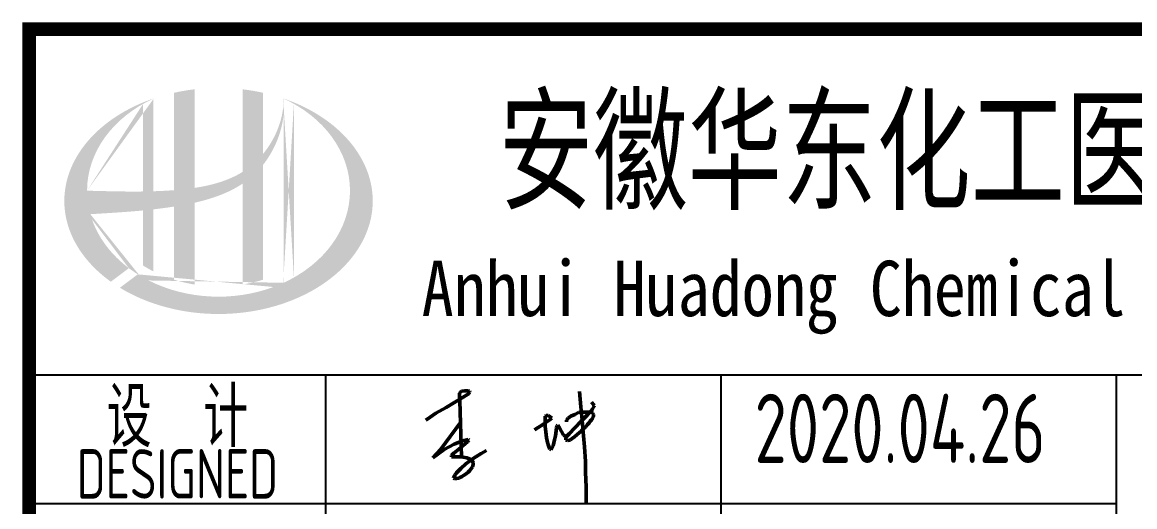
# Model space of a CAD drawing. Extents: x 4532298 to 10139194, y -639876 to -207028.
# Drawn here: x 4808939 to 4814566, y -345576 to -343124 of the extents above; entities that cross this region are included whole.
import ezdxf
from ezdxf.enums import TextEntityAlignment as Align

# ---------------------------------------------------------------- set-up
doc = ezdxf.new("R2010")
doc.units = 0
doc.header["$LTSCALE"] = 1000
doc.header["$MEASUREMENT"] = 0
doc.linetypes.add('2', pattern=[18.5, 12, -3, 0.5, -3])
doc.layers.get('0').update_dxf_attribs({"linetype": 'CONTINUOUS'})
doc.styles.add('AHD', font='sceie.shx', dxfattribs={"width": 0.7, "bigfont": 'sceic.shx'})
doc.styles.add('ECEC_TQ_S', font='')
doc.styles.add('sceie', font='sceie.shx', dxfattribs={"width": 0.7, "bigfont": 'sceic.shx'})
doc.styles.get('ECEC_TQ_S').set_extended_font_data('SimSun')

# ---------------------------------------------------------------- blocks, each defined once
blk = doc.blocks.new('qm')
at = {"lineweight": 50}
for p, q in [((-943370.6, -984436), (-943386.4, -984438.4)), ((-943358.3, -984436), (-943370.6, -984436)), ((-943347.6, -984439), (-943358.3, -984436)), ((-943465.8, -984521.4), (-943349.4, -984450.5)), ((-943396.1, -984445.4), (-943398.8, -984448.7)), ((-943398.8, -984448.7), (-943398.8, -984459)), ((-943398.8, -984459), (-943396.1, -984488.1)), ((-943386.4, -984438.4), (-943396.1, -984445.4)), ((-943396.1, -984488.1), (-943388.7, -984770.8)), ((-943349.4, -984450.5), (-943345.2, -984444.2)), ((-943345.2, -984444.2), (-943347.6, -984439)), ((-942790.9, -984440.7), (-942784.5, -984517.7)), ((-943547.1, -984570.6), (-943518.6, -984549.7)), ((-943518.6, -984549.7), (-943465.8, -984521.4)), ((-942815.2, -984555.8), (-942795.5, -984547)), ((-942795.5, -984547), (-942776.7, -984545.2)), ((-942784.5, -984517.7), (-942777.6, -984585.2)), ((-942776.7, -984545.2), (-942759.3, -984544.3)), ((-942759.3, -984544.3), (-942749.6, -984544.3)), ((-942752.8, -984559.9), (-942732.9, -984539.7)), ((-942749.6, -984544.3), (-942735.7, -984544.7)), ((-942735.7, -984544.7), (-942730, -984545.5)), ((-942732.9, -984539.7), (-942725.5, -984529.5)), ((-942718.3, -984507.7), (-942730.2, -984494.8)), ((-942730, -984545.5), (-942723.8, -984550.4)), ((-942725.5, -984529.5), (-942719.1, -984516.7)), ((-942723.8, -984550.4), (-942720.8, -984557)), ((-942719.1, -984516.7), (-942717.3, -984511)), ((-942717.3, -984511), (-942718.3, -984507.7)), ((-943568.4, -984584.4), (-943547.1, -984570.6)), ((-943393.3, -984596.7), (-943493.3, -984731.8)), ((-942978.2, -984608), (-942959.2, -984595.7)), ((-942960.5, -984562), (-942964.8, -984565.1)), ((-942964.8, -984565.1), (-942964.8, -984617.8)), ((-942950, -984562), (-942960.5, -984562)), ((-942959.2, -984595.7), (-942938.6, -984581.8)), ((-942941.4, -984566.4), (-942950, -984562)), ((-942930.9, -984574.6), (-942941.4, -984566.4)), ((-942938.6, -984581.8), (-942930.9, -984574.6)), ((-942857.2, -984594.1), (-942856.4, -984584.4)), ((-942856.4, -984584.4), (-942848.4, -984575.4)), ((-942848.4, -984575.4), (-942834.4, -984564.4)), ((-942834.4, -984564.4), (-942815.2, -984555.8)), ((-942814.3, -984623.8), (-942783, -984590.7)), ((-942783, -984590.7), (-942752.8, -984559.9)), ((-942777.6, -984585.2), (-942772.2, -984646.7)), ((-942742.2, -984598.4), (-942749.8, -984607.7)), ((-942736.3, -984591.1), (-942742.2, -984598.4)), ((-942730.4, -984584.2), (-942736.3, -984591.1)), ((-942725.6, -984577.1), (-942730.4, -984584.2)), ((-942722.2, -984570.7), (-942725.6, -984577.1)), ((-942719.7, -984563.8), (-942722.2, -984570.7)), ((-942720.8, -984557), (-942719.7, -984563.8)), ((-943018.8, -984634.4), (-942999.9, -984622.2)), ((-942999.9, -984622.2), (-942978.2, -984608)), ((-942964.8, -984617.8), (-942962.1, -984644.3)), ((-942962.1, -984644.3), (-942958.8, -984675)), ((-942912.2, -984664.1), (-942909.6, -984639.3)), ((-942909.6, -984639.3), (-942907.9, -984623.6)), ((-942907.9, -984623.6), (-942904.7, -984613.7)), ((-942904.7, -984613.7), (-942900.5, -984610.6)), ((-942900.5, -984610.6), (-942892.1, -984623.8)), ((-942892.1, -984623.8), (-942882.9, -984641.9)), ((-942882.9, -984641.9), (-942871.2, -984660.5)), ((-942871.2, -984660.5), (-942856.6, -984667.4)), ((-942855.7, -984666.2), (-942842.5, -984654.6)), ((-942842.5, -984654.6), (-942814.3, -984623.8)), ((-942802.7, -984658.6), (-942815.9, -984670.1)), ((-942792.4, -984649.6), (-942802.7, -984658.6)), ((-942781.5, -984639.7), (-942792.4, -984649.6)), ((-942772.3, -984630.7), (-942781.5, -984639.7)), ((-942761.4, -984620.1), (-942772.3, -984630.7)), ((-942772.2, -984646.7), (-942766.2, -984719.5)), ((-942749.8, -984607.7), (-942761.4, -984620.1)), ((-943476, -984734.3), (-943425.2, -984707.2)), ((-943425.2, -984707.2), (-943382.4, -984690.6)), ((-943357.6, -984694.6), (-943400.6, -984732)), ((-943382.4, -984690.6), (-943355, -984683.3)), ((-943350.7, -984686.1), (-943357.6, -984694.6)), ((-943355, -984683.3), (-943350.7, -984686.1)), ((-942958.8, -984675), (-942951.1, -984704.5)), ((-942951.1, -984704.5), (-942940.7, -984732.2)), ((-942935, -984735.3), (-942925, -984714.3)), ((-942925, -984714.3), (-942916.9, -984685.4)), ((-942916.9, -984685.4), (-942912.2, -984664.1)), ((-942860.9, -984673.9), (-942855.7, -984666.2)), ((-942860.9, -984684.9), (-942860.9, -984673.9)), ((-942850.6, -984688.5), (-942860.9, -984684.9)), ((-942840.3, -984686.5), (-942850.6, -984688.5)), ((-942827.9, -984678.2), (-942840.3, -984686.5)), ((-942815.9, -984670.1), (-942827.9, -984678.2)), ((-943493.3, -984731.8), (-943532.7, -984775.8)), ((-943532.7, -984775.8), (-943476, -984734.3)), ((-943426.7, -984752.5), (-943437.7, -984764.8)), ((-943437.7, -984764.8), (-943437.7, -984770)), ((-943437.7, -984770), (-943392.9, -984770)), ((-943400.6, -984732), (-943426.7, -984752.5)), ((-943392.9, -984770), (-943380.2, -984772.5)), ((-943380.2, -984772.5), (-943361.5, -984776)), ((-943328.1, -984779), (-943287.8, -984753.7)), ((-943287.8, -984753.7), (-943261.2, -984739.1)), ((-942940.7, -984732.2), (-942935, -984735.3)), ((-942766.2, -984719.5), (-942760.9, -984794)), ((-943413.6, -984852.5), (-943391, -984829.4)), ((-943391, -984829.4), (-943365.3, -984806.5)), ((-943365.3, -984806.5), (-943328.1, -984779)), ((-943361.5, -984776), (-943344.6, -984782.3)), ((-943344.6, -984782.3), (-943334.6, -984788.5)), ((-943333, -984820.9), (-943340.3, -984832.4)), ((-943334.6, -984788.5), (-943328.5, -984800.6)), ((-943328.5, -984809.7), (-943333, -984820.9)), ((-943328.5, -984800.6), (-943328.5, -984809.7)), ((-942760.9, -984794), (-942760.9, -984848.2)), ((-943427.9, -984878.6), (-943422.3, -984863.8)), ((-943424, -984881), (-943427.9, -984878.6)), ((-943412.8, -984881), (-943424, -984881)), ((-943422.3, -984863.8), (-943413.6, -984852.5)), ((-943401.6, -984879.3), (-943412.8, -984881)), ((-943397, -984875.8), (-943401.6, -984879.3)), ((-943387.2, -984871.2), (-943397, -984875.8)), ((-943377.6, -984865.5), (-943387.2, -984871.2)), ((-943364.9, -984856.8), (-943377.6, -984865.5)), ((-943354.6, -984848.2), (-943364.9, -984856.8)), ((-943347.5, -984841), (-943354.6, -984848.2)), ((-943340.3, -984832.4), (-943347.5, -984841)), ((-942760.9, -984848.2), (-942758, -984923.5)), ((-942758, -984923.5), (-942758, -985007.1))]:
    blk.add_line(p, q, dxfattribs=at)
at = {"style": 'sceie', "width": 0.8}
for p in [(-941169.6, -984626.3), (-941208.7, -985276.9), (-941182.6, -985940.5), (-941143.6, -986591.1), (-941130.5, -987189.7)]:
    blk.add_attdef('2020.04.26', text='', height=350, dxfattribs=at).set_placement(p, align=Align.MIDDLE)

msp = doc.modelspace()

# ---------------------------------------------------------------- hatches: boundary and pattern name
h = msp.add_hatch(color=256)
edge = h.paths.add_edge_path()
edge.add_spline(control_points=[(4809810.1, -344037.2), (4809816.2, -344035.8), (4809822.2, -344034.4), (4809871.4, -344022.5), (4809913.9, -344009.5), (4809988.9, -343978.4), (4810021.9, -343961.4), (4810052.7, -343940.8)], knot_values=[61.629012, 61.629012, 61.629012, 61.629012, 63.330431, 63.330431, 75.353634, 75.353634, 85.398649, 85.398649, 85.398649, 85.398649], degree=3, periodic=0)
edge.add_line((4810052.7, -343940.8), (4810052.7, -344451.1))
edge.add_spline(control_points=[(4810052.7, -344451.1), (4810069.9, -344448.3), (4810086.9, -344445), (4810121.6, -344436.9), (4810139.3, -344432.1), (4810156.7, -344426.6)], knot_values=[4.908456, 4.908456, 4.908456, 4.908456, 4.992821, 4.992821, 5.083034, 5.083034, 5.083034, 5.083034], degree=3, periodic=0)
edge.add_line((4810156.7, -344426.6), (4810156.7, -343845.2))
edge.add_spline(control_points=[(4810156.7, -343845.2), (4810165.4, -343834.3), (4810173.6, -343822.9), (4810199.7, -343783.3), (4810215.3, -343753.3), (4810244.6, -343680.5), (4810255.8, -343636.7), (4810260.5, -343591.4), (4810260.6, -343590.1), (4810260.7, -343588.9)], knot_values=[97.991744, 97.991744, 97.991744, 97.991744, 101.64219, 101.64219, 110.337975, 110.337975, 121.934322, 121.934322, 122.270691, 122.270691, 122.270691, 122.270691], degree=3, periodic=0)
edge.add_line((4810260.7, -343588.9), (4810260.7, -343518.4))
edge.add_spline(control_points=[(4810260.7, -343518.4), (4810260.6, -343526.1), (4810260.3, -343533.8), (4810259.7, -343541.5)], knot_values=[126.194075, 126.194075, 126.194075, 126.194075, 128.396762, 128.396762, 128.396762, 128.396762], degree=3, periodic=0)
edge.add_spline(control_points=[(4810259.7, -343541.5), (4810259.2, -343547.7), (4810258.6, -343553.9), (4810257.8, -343560.1)], knot_values=[124.417049, 124.417049, 124.417049, 124.417049, 126.194075, 126.194075, 126.194075, 126.194075], degree=3, periodic=0)
edge.add_spline(control_points=[(4810257.8, -343560.1), (4810256.7, -343569.2), (4810255.2, -343578.3), (4810253.4, -343587.4)], knot_values=[121.80529, 121.80529, 121.80529, 121.80529, 124.417049, 124.417049, 124.417049, 124.417049], degree=3, periodic=0)
edge.add_spline(control_points=[(4810253.4, -343587.4), (4810251.1, -343599.6), (4810248.1, -343611.7), (4810244.6, -343623.7)], knot_values=[118.31574, 118.31574, 118.31574, 118.31574, 121.80529, 121.80529, 121.80529, 121.80529], degree=3, periodic=0)
edge.add_spline(control_points=[(4810244.6, -343623.7), (4810241.1, -343635.8), (4810237.1, -343647.9), (4810232.5, -343659.7)], knot_values=[114.795988, 114.795988, 114.795988, 114.795988, 118.31574, 118.31574, 118.31574, 118.31574], degree=3, periodic=0)
edge.add_spline(control_points=[(4810232.5, -343659.7), (4810228.1, -343671.4), (4810223.1, -343682.9), (4810217.7, -343694.3)], knot_values=[111.329641, 111.329641, 111.329641, 111.329641, 114.795988, 114.795988, 114.795988, 114.795988], degree=3, periodic=0)
edge.add_spline(control_points=[(4810217.7, -343694.3), (4810212.1, -343705.8), (4810206.1, -343717.2), (4810199.6, -343728.3)], knot_values=[107.79529, 107.79529, 107.79529, 107.79529, 111.329641, 111.329641, 111.329641, 111.329641], degree=3, periodic=0)
edge.add_spline(control_points=[(4810199.6, -343728.3), (4810193.3, -343739.1), (4810186.6, -343749.6), (4810179.5, -343759.9)], knot_values=[104.343579, 104.343579, 104.343579, 104.343579, 107.79529, 107.79529, 107.79529, 107.79529], degree=3, periodic=0)
edge.add_spline(control_points=[(4810179.5, -343759.9), (4810172.3, -343770.3), (4810164.7, -343780.3), (4810156.7, -343790)], knot_values=[100.8507, 100.8507, 100.8507, 100.8507, 104.343579, 104.343579, 104.343579, 104.343579], degree=3, periodic=0)
edge.add_line((4810156.7, -343790), (4810156.7, -343480.8))
edge.add_spline(control_points=[(4810156.7, -343480.8), (4810122.7, -343473.2), (4810087.9, -343467.3), (4810052.7, -343463.2)], knot_values=[4.423999, 4.423999, 4.423999, 4.423999, 4.558741, 4.558741, 4.558741, 4.558741], degree=3, periodic=0)
edge.add_line((4810052.7, -343463.2), (4810052.7, -343881.4))
edge.add_spline(control_points=[(4810052.7, -343881.4), (4809980.8, -343925.9), (4809896.6, -343949.1), (4809810.1, -343962.2)], knot_values=[63.246215, 63.246215, 63.246215, 63.246215, 87.689124, 87.689124, 87.689124, 87.689124], degree=3, periodic=0)
edge.add_line((4809810.1, -343962.2), (4809810.1, -343463.2))
edge.add_spline(control_points=[(4809810.1, -343463.2), (4809774.9, -343467.3), (4809740.1, -343473.2), (4809706.1, -343480.8)], knot_values=[4.866038, 4.866038, 4.866038, 4.866038, 5.000777, 5.000777, 5.000777, 5.000777], degree=3, periodic=0)
edge.add_line((4809706.1, -343480.8), (4809706.1, -343973.6))
edge.add_spline(control_points=[(4809706.1, -343973.6), (4809704.4, -343973.7), (4809669.4, -343976.4), (4809634.8, -343978.1), (4809602.1, -343979.1)], knot_values=[43.657356, 43.657356, 43.657356, 43.657356, 44.134253, 53.497092, 53.497092, 53.497092, 53.497092], degree=3, periodic=0)
edge.add_line((4809602.1, -343979.1), (4809602.1, -343510))
edge.add_spline(control_points=[(4809602.1, -343510), (4809585, -343515.9), (4809568.3, -343522.2), (4809551.9, -343528.9)], knot_values=[5.14157, 5.14157, 5.14157, 5.14157, 5.212921, 5.212921, 5.212921, 5.212921], degree=3, periodic=0)
edge.add_spline(control_points=[(4809551.9, -343528.9), (4809544.9, -343531.7), (4809538.1, -343534.6), (4809505.9, -343548.8), (4809481.3, -343561.1), (4809457.9, -343574.3)], knot_values=[5.212921, 5.212921, 5.212921, 5.212921, 5.24296, 5.24296, 5.355623, 5.355623, 5.355623, 5.355623], degree=3, periodic=0)
edge.add_spline(control_points=[(4809457.9, -343574.3), (4809443, -343582.6), (4809428.5, -343591.4), (4809414.5, -343600.5)], knot_values=[5.355623, 5.355623, 5.355623, 5.355623, 5.426974, 5.426974, 5.426974, 5.426974], degree=3, periodic=0)
edge.add_spline(control_points=[(4809414.5, -343600.5), (4809407.1, -343605.3), (4809399.8, -343610.2), (4809386.3, -343619.7), (4809380.1, -343624.2), (4809374, -343628.8)], knot_values=[5.426974, 5.426974, 5.426974, 5.426974, 5.464765, 5.464765, 5.498325, 5.498325, 5.498325, 5.498325], degree=3, periodic=0)
edge.add_spline(control_points=[(4809374, -343628.8), (4809347.9, -343648.4), (4809323.8, -343669.3), (4809301.9, -343691.2)], knot_values=[5.498325, 5.498325, 5.498325, 5.498325, 5.641027, 5.641027, 5.641027, 5.641027], degree=3, periodic=0)
edge.add_spline(control_points=[(4809301.9, -343691.2), (4809295, -343698.2), (4809288.2, -343705.3), (4809267.7, -343727.9), (4809254.9, -343743.8), (4809243.1, -343760)], knot_values=[5.641027, 5.641027, 5.641027, 5.641027, 5.686569, 5.686569, 5.783729, 5.783729, 5.783729, 5.783729], degree=3, periodic=0)
edge.add_spline(control_points=[(4809243.1, -343760), (4809228, -343780.7), (4809214.6, -343802.1), (4809201.5, -343827.1), (4809199.9, -343830.3), (4809198.3, -343833.4)], knot_values=[5.783729, 5.783729, 5.783729, 5.783729, 5.908374, 5.908374, 5.92643, 5.92643, 5.92643, 5.92643], degree=3, periodic=0)
edge.add_spline(control_points=[(4809198.3, -343833.4), (4809185.9, -343858.6), (4809175.8, -343884.2), (4809168.3, -343910.2)], knot_values=[5.92643, 5.92643, 5.92643, 5.92643, 6.069132, 6.069132, 6.069132, 6.069132], degree=3, periodic=0)
edge.add_spline(control_points=[(4809168.3, -343910.2), (4809165.1, -343921.3), (4809162.3, -343932.4), (4809157, -343958.6), (4809154.7, -343973.6), (4809153.3, -343988.7)], knot_values=[6.069132, 6.069132, 6.069132, 6.069132, 6.130179, 6.130179, 6.211834, 6.211834, 6.211834, 6.211834], degree=3, periodic=0)
edge.add_spline(control_points=[(4809153.3, -343988.7), (4809152, -344001.8), (4809151.4, -344015), (4809151.4, -344028.2)], knot_values=[6.211834, 6.211834, 6.211834, 6.211834, 6.283185, 6.283185, 6.283185, 6.283185], degree=3, periodic=0)
edge.add_spline(control_points=[(4809151.4, -344028.2), (4809151.4, -344037.6), (4809151.7, -344046.9), (4809152.3, -344056.2)], knot_values=[6.283185, 6.283185, 6.283185, 6.283185, 6.333655, 6.333655, 6.333655, 6.333655], degree=3, periodic=0)
edge.add_spline(control_points=[(4809152.3, -344056.2), (4809153.6, -344074.9), (4809156.1, -344093.5), (4809159.9, -344112)], knot_values=[6.333655, 6.333655, 6.333655, 6.333655, 6.434594, 6.434594, 6.434594, 6.434594], degree=3, periodic=0)
edge.add_spline(control_points=[(4809159.9, -344112), (4809160.1, -344113.2), (4809160.4, -344114.4), (4809164.3, -344132.9), (4809169.1, -344150.1), (4809174.9, -344167.1)], knot_values=[6.434594, 6.434594, 6.434594, 6.434594, 6.441278, 6.441278, 6.535532, 6.535532, 6.535532, 6.535532], degree=3, periodic=0)
edge.add_spline(control_points=[(4809174.9, -344167.1), (4809181.2, -344185.4), (4809188.7, -344203.4), (4809197.4, -344221.2)], knot_values=[6.535532, 6.535532, 6.535532, 6.535532, 6.636471, 6.636471, 6.636471, 6.636471], degree=3, periodic=0)
edge.add_spline(control_points=[(4809197.4, -344221.2), (4809199.6, -344225.7), (4809201.9, -344230.1), (4809211.3, -344247.8), (4809219, -344260.8), (4809227.3, -344273.6)], knot_values=[6.636471, 6.636471, 6.636471, 6.636471, 6.661894, 6.661894, 6.73741, 6.73741, 6.73741, 6.73741], degree=3, periodic=0)
edge.add_spline(control_points=[(4809227.3, -344273.6), (4809238.5, -344290.8), (4809250.9, -344307.6), (4809264.4, -344324)], knot_values=[6.73741, 6.73741, 6.73741, 6.73741, 6.838349, 6.838349, 6.838349, 6.838349], degree=3, periodic=0)
edge.add_spline(control_points=[(4809264.4, -344324), (4809270.3, -344331.1), (4809276.5, -344338.2), (4809291, -344354.2), (4809299.5, -344363), (4809308.4, -344371.6)], knot_values=[6.838349, 6.838349, 6.838349, 6.838349, 6.88251, 6.88251, 6.939288, 6.939288, 6.939288, 6.939288], degree=3, periodic=0)
edge.add_spline(control_points=[(4809308.4, -344371.6), (4809324.2, -344387), (4809341.1, -344401.8), (4809359, -344416)], knot_values=[6.939288, 6.939288, 6.939288, 6.939288, 7.040227, 7.040227, 7.040227, 7.040227], degree=3, periodic=0)
edge.add_spline(control_points=[(4809359, -344416), (4809367.9, -344423.1), (4809377.1, -344430.1), (4809386.5, -344436.9)], knot_values=[7.040227, 7.040227, 7.040227, 7.040227, 7.090696, 7.090696, 7.090696, 7.090696], degree=3, periodic=0)
edge.add_line((4809386.5, -344436.9), (4809477.7, -344368.5))
edge.add_ellipse((4809931.4, -343976.2), major_axis=(665, 0), ratio=0.806676, start_angle=192.819, end_angle=226.9853, ccw=False)
edge.add_spline(control_points=[(4809282.9, -344095.3), (4809307, -344093.8), (4809331, -344092.3), (4809419.7, -344086.8), (4809484.6, -344082.5), (4809550.1, -344076.2)], knot_values=[11.398263, 11.398263, 11.398263, 11.398263, 18.40729, 18.40729, 37.18094, 37.18094, 37.18094, 37.18094], degree=3, periodic=0)
edge.add_line((4809550.1, -344076.2), (4809550.1, -344355.2))
edge.add_spline(control_points=[(4809550.1, -344355.2), (4809553.6, -344357.5), (4809557.2, -344359.7), (4809574.2, -344369.9), (4809587.9, -344377.4), (4809602.1, -344384.6)], knot_values=[4.049945, 4.049945, 4.049945, 4.049945, 4.072021, 4.072021, 4.153257, 4.153257, 4.153257, 4.153257], degree=3, periodic=0)
edge.add_line((4809602.1, -344384.6), (4809602.1, -344070.7))
edge.add_spline(control_points=[(4809602.1, -344070.7), (4809634.2, -344067), (4809666.6, -344062.8), (4809701.5, -344057.4), (4809703.8, -344057.1), (4809706.1, -344056.7)], knot_values=[42.135009, 42.135009, 42.135009, 42.135009, 51.307228, 51.307228, 51.948574, 51.948574, 51.948574, 51.948574], degree=3, periodic=0)
edge.add_line((4809706.1, -344056.7), (4809706.1, -344426.7))
edge.add_spline(control_points=[(4809706.1, -344426.7), (4809739.7, -344437.2), (4809774.5, -344445.4), (4809810.1, -344451.1)], knot_values=[4.34174, 4.34174, 4.34174, 4.34174, 4.516316, 4.516316, 4.516316, 4.516316], degree=3, periodic=0)
edge.add_line((4809810.1, -344451.1), (4809810.1, -344037.2))
edge = h.paths.add_edge_path(flags=16)
edge.add_ellipse((4809931.4, -343976.2), major_axis=(665, 0), ratio=0.806676, start_angle=124.9875, end_angle=179.999, ccw=False)
edge.add_line((4809550.1, -343536.7), (4809550.1, -343980.3))
edge.add_spline(control_points=[(4809550.1, -343980.3), (4809454.7, -343981.6), (4809360.7, -343978.6), (4809266.3, -343976.2)], knot_values=[11.27373, 11.27373, 11.27373, 11.27373, 38.687513, 38.687513, 38.687513, 38.687513], degree=3, periodic=0)
edge = h.paths.add_edge_path()
edge.add_spline(control_points=[(4809432.5, -344467.4), (4809463.6, -344486.4), (4809496.7, -344503.6), (4809581.4, -344540.9), (4809634.6, -344558.7), (4809745.4, -344585.3), (4809802.8, -344594), (4809919, -344601.8), (4809977.7, -344600.8), (4810093.2, -344589.4), (4810150.1, -344578.8), (4810259.1, -344548.8), (4810311.2, -344529.2), (4810408.2, -344482.4), (4810452.9, -344455), (4810532.9, -344394.1), (4810568.1, -344360.5), (4810627.4, -344289), (4810651.5, -344251.1), (4810687.9, -344173), (4810700.2, -344132.8), (4810712.7, -344051.6), (4810713, -344010.6), (4810701.6, -343929.1), (4810689.7, -343888.6), (4810654.1, -343809.9), (4810630.3, -343771.7), (4810571.5, -343699.5), (4810536.5, -343665.6), (4810456.7, -343603.9), (4810411.9, -343576.2), (4810330.7, -343536.5), (4810296.4, -343522.2), (4810260.7, -343510)], knot_values=[0.886421, 0.886421, 0.886421, 0.886421, 1.040557, 1.040557, 1.261172, 1.261172, 1.481788, 1.481788, 1.702404, 1.702404, 1.92302, 1.92302, 2.143636, 2.143636, 2.364252, 2.364252, 2.584868, 2.584868, 2.805484, 2.805484, 3.026099, 3.026099, 3.246715, 3.246715, 3.46852, 3.46852, 3.690325, 3.690325, 3.91213, 3.91213, 4.133935, 4.133935, 4.283209, 4.283209, 4.283209, 4.283209], degree=3, periodic=0)
edge.add_line((4810260.7, -343510), (4810260.7, -343510.1))
edge.add_spline(control_points=[(4810260.7, -343510.2), (4810260.8, -343512.9), (4810260.8, -343515.7), (4810260.7, -343518.4)], knot_values=[128.396762, 128.396762, 128.396762, 128.396762, 129.192193, 129.192193, 129.192193, 129.192193], degree=3, periodic=0)
edge.add_line((4810260.7, -343518.4), (4810260.7, -344442.3))
edge.add_ellipse((4809931.4, -343976.2), major_axis=(665, 0), ratio=0.806676, start_angle=232.1054, end_angle=299.6833, ccw=False)
edge.add_line((4809522.9, -344399.6), (4809432.5, -344467.4))
edge = h.paths.add_edge_path(flags=16)
edge.add_ellipse((4809931.4, -343976.2), major_axis=(665, 0), ratio=0.806676, start_angle=304.9875, end_angle=415.0121, ccw=False)
edge.add_line((4810312.7, -344415.7), (4810312.7, -343536.7))
h = msp.add_hatch(color=256)
edge = h.paths.add_edge_path()
edge.add_spline(control_points=[(4809810.1, -344037.2), (4809816.2, -344035.8), (4809822.2, -344034.4), (4809871.4, -344022.5), (4809913.9, -344009.5), (4809988.9, -343978.4), (4810021.9, -343961.4), (4810052.7, -343940.8)], knot_values=[61.629012, 61.629012, 61.629012, 61.629012, 63.330431, 63.330431, 75.353634, 75.353634, 85.398649, 85.398649, 85.398649, 85.398649], degree=3, periodic=0)
edge.add_line((4810052.7, -343940.8), (4810052.7, -344451.1))
edge.add_spline(control_points=[(4810052.7, -344451.1), (4810069.9, -344448.3), (4810086.9, -344445), (4810121.6, -344436.9), (4810139.3, -344432.1), (4810156.7, -344426.6)], knot_values=[4.908456, 4.908456, 4.908456, 4.908456, 4.992821, 4.992821, 5.083034, 5.083034, 5.083034, 5.083034], degree=3, periodic=0)
edge.add_line((4810156.7, -344426.6), (4810156.7, -343845.2))
edge.add_spline(control_points=[(4810156.7, -343845.2), (4810165.4, -343834.3), (4810173.6, -343822.9), (4810199.7, -343783.3), (4810215.3, -343753.3), (4810244.6, -343680.5), (4810255.8, -343636.7), (4810260.5, -343591.4), (4810260.6, -343590.1), (4810260.7, -343588.9)], knot_values=[97.991744, 97.991744, 97.991744, 97.991744, 101.64219, 101.64219, 110.337975, 110.337975, 121.934322, 121.934322, 122.270691, 122.270691, 122.270691, 122.270691], degree=3, periodic=0)
edge.add_line((4810260.7, -343588.9), (4810260.7, -343518.4))
edge.add_spline(control_points=[(4810260.7, -343518.4), (4810260.6, -343526.1), (4810260.3, -343533.8), (4810259.7, -343541.5)], knot_values=[126.194075, 126.194075, 126.194075, 126.194075, 128.396762, 128.396762, 128.396762, 128.396762], degree=3, periodic=0)
edge.add_spline(control_points=[(4810259.7, -343541.5), (4810259.2, -343547.7), (4810258.6, -343553.9), (4810257.8, -343560.1)], knot_values=[124.417049, 124.417049, 124.417049, 124.417049, 126.194075, 126.194075, 126.194075, 126.194075], degree=3, periodic=0)
edge.add_spline(control_points=[(4810257.8, -343560.1), (4810256.7, -343569.2), (4810255.2, -343578.3), (4810253.4, -343587.4)], knot_values=[121.80529, 121.80529, 121.80529, 121.80529, 124.417049, 124.417049, 124.417049, 124.417049], degree=3, periodic=0)
edge.add_spline(control_points=[(4810253.4, -343587.4), (4810251.1, -343599.6), (4810248.1, -343611.7), (4810244.6, -343623.7)], knot_values=[118.31574, 118.31574, 118.31574, 118.31574, 121.80529, 121.80529, 121.80529, 121.80529], degree=3, periodic=0)
edge.add_spline(control_points=[(4810244.6, -343623.7), (4810241.1, -343635.8), (4810237.1, -343647.9), (4810232.5, -343659.7)], knot_values=[114.795988, 114.795988, 114.795988, 114.795988, 118.31574, 118.31574, 118.31574, 118.31574], degree=3, periodic=0)
edge.add_spline(control_points=[(4810232.5, -343659.7), (4810228.1, -343671.4), (4810223.1, -343682.9), (4810217.7, -343694.3)], knot_values=[111.329641, 111.329641, 111.329641, 111.329641, 114.795988, 114.795988, 114.795988, 114.795988], degree=3, periodic=0)
edge.add_spline(control_points=[(4810217.7, -343694.3), (4810212.1, -343705.8), (4810206.1, -343717.2), (4810199.6, -343728.3)], knot_values=[107.79529, 107.79529, 107.79529, 107.79529, 111.329641, 111.329641, 111.329641, 111.329641], degree=3, periodic=0)
edge.add_spline(control_points=[(4810199.6, -343728.3), (4810193.3, -343739.1), (4810186.6, -343749.6), (4810179.5, -343759.9)], knot_values=[104.343579, 104.343579, 104.343579, 104.343579, 107.79529, 107.79529, 107.79529, 107.79529], degree=3, periodic=0)
edge.add_spline(control_points=[(4810179.5, -343759.9), (4810172.3, -343770.3), (4810164.7, -343780.3), (4810156.7, -343790)], knot_values=[100.8507, 100.8507, 100.8507, 100.8507, 104.343579, 104.343579, 104.343579, 104.343579], degree=3, periodic=0)
edge.add_line((4810156.7, -343790), (4810156.7, -343480.8))
edge.add_spline(control_points=[(4810156.7, -343480.8), (4810122.7, -343473.2), (4810087.9, -343467.3), (4810052.7, -343463.2)], knot_values=[4.423999, 4.423999, 4.423999, 4.423999, 4.558741, 4.558741, 4.558741, 4.558741], degree=3, periodic=0)
edge.add_line((4810052.7, -343463.2), (4810052.7, -343881.4))
edge.add_spline(control_points=[(4810052.7, -343881.4), (4809980.8, -343925.9), (4809896.6, -343949.1), (4809810.1, -343962.2)], knot_values=[63.246215, 63.246215, 63.246215, 63.246215, 87.689124, 87.689124, 87.689124, 87.689124], degree=3, periodic=0)
edge.add_line((4809810.1, -343962.2), (4809810.1, -343463.2))
edge.add_spline(control_points=[(4809810.1, -343463.2), (4809774.9, -343467.3), (4809740.1, -343473.2), (4809706.1, -343480.8)], knot_values=[4.866038, 4.866038, 4.866038, 4.866038, 5.000777, 5.000777, 5.000777, 5.000777], degree=3, periodic=0)
edge.add_line((4809706.1, -343480.8), (4809706.1, -343973.6))
edge.add_spline(control_points=[(4809706.1, -343973.6), (4809704.4, -343973.7), (4809669.4, -343976.4), (4809634.8, -343978.1), (4809602.1, -343979.1)], knot_values=[43.657356, 43.657356, 43.657356, 43.657356, 44.134253, 53.497092, 53.497092, 53.497092, 53.497092], degree=3, periodic=0)
edge.add_line((4809602.1, -343979.1), (4809602.1, -343510))
edge.add_spline(control_points=[(4809602.1, -343510), (4809585, -343515.9), (4809568.3, -343522.2), (4809551.9, -343528.9)], knot_values=[5.14157, 5.14157, 5.14157, 5.14157, 5.212921, 5.212921, 5.212921, 5.212921], degree=3, periodic=0)
edge.add_spline(control_points=[(4809551.9, -343528.9), (4809544.9, -343531.7), (4809538.1, -343534.6), (4809505.9, -343548.8), (4809481.3, -343561.1), (4809457.9, -343574.3)], knot_values=[5.212921, 5.212921, 5.212921, 5.212921, 5.24296, 5.24296, 5.355623, 5.355623, 5.355623, 5.355623], degree=3, periodic=0)
edge.add_spline(control_points=[(4809457.9, -343574.3), (4809443, -343582.6), (4809428.5, -343591.4), (4809414.5, -343600.5)], knot_values=[5.355623, 5.355623, 5.355623, 5.355623, 5.426974, 5.426974, 5.426974, 5.426974], degree=3, periodic=0)
edge.add_spline(control_points=[(4809414.5, -343600.5), (4809407.1, -343605.3), (4809399.8, -343610.2), (4809386.3, -343619.7), (4809380.1, -343624.2), (4809374, -343628.8)], knot_values=[5.426974, 5.426974, 5.426974, 5.426974, 5.464765, 5.464765, 5.498325, 5.498325, 5.498325, 5.498325], degree=3, periodic=0)
edge.add_spline(control_points=[(4809374, -343628.8), (4809347.9, -343648.4), (4809323.8, -343669.3), (4809301.9, -343691.2)], knot_values=[5.498325, 5.498325, 5.498325, 5.498325, 5.641027, 5.641027, 5.641027, 5.641027], degree=3, periodic=0)
edge.add_spline(control_points=[(4809301.9, -343691.2), (4809295, -343698.2), (4809288.2, -343705.3), (4809267.7, -343727.9), (4809254.9, -343743.8), (4809243.1, -343760)], knot_values=[5.641027, 5.641027, 5.641027, 5.641027, 5.686569, 5.686569, 5.783729, 5.783729, 5.783729, 5.783729], degree=3, periodic=0)
edge.add_spline(control_points=[(4809243.1, -343760), (4809228, -343780.7), (4809214.6, -343802.1), (4809201.5, -343827.1), (4809199.9, -343830.3), (4809198.3, -343833.4)], knot_values=[5.783729, 5.783729, 5.783729, 5.783729, 5.908374, 5.908374, 5.92643, 5.92643, 5.92643, 5.92643], degree=3, periodic=0)
edge.add_spline(control_points=[(4809198.3, -343833.4), (4809185.9, -343858.6), (4809175.8, -343884.2), (4809168.3, -343910.2)], knot_values=[5.92643, 5.92643, 5.92643, 5.92643, 6.069132, 6.069132, 6.069132, 6.069132], degree=3, periodic=0)
edge.add_spline(control_points=[(4809168.3, -343910.2), (4809165.1, -343921.3), (4809162.3, -343932.4), (4809157, -343958.6), (4809154.7, -343973.6), (4809153.3, -343988.7)], knot_values=[6.069132, 6.069132, 6.069132, 6.069132, 6.130179, 6.130179, 6.211834, 6.211834, 6.211834, 6.211834], degree=3, periodic=0)
edge.add_spline(control_points=[(4809153.3, -343988.7), (4809152, -344001.8), (4809151.4, -344015), (4809151.4, -344028.2)], knot_values=[6.211834, 6.211834, 6.211834, 6.211834, 6.283185, 6.283185, 6.283185, 6.283185], degree=3, periodic=0)
edge.add_spline(control_points=[(4809151.4, -344028.2), (4809151.4, -344037.6), (4809151.7, -344046.9), (4809152.3, -344056.2)], knot_values=[6.283185, 6.283185, 6.283185, 6.283185, 6.333655, 6.333655, 6.333655, 6.333655], degree=3, periodic=0)
edge.add_spline(control_points=[(4809152.3, -344056.2), (4809153.6, -344074.9), (4809156.1, -344093.5), (4809159.9, -344112)], knot_values=[6.333655, 6.333655, 6.333655, 6.333655, 6.434594, 6.434594, 6.434594, 6.434594], degree=3, periodic=0)
edge.add_spline(control_points=[(4809159.9, -344112), (4809160.1, -344113.2), (4809160.4, -344114.4), (4809164.3, -344132.9), (4809169.1, -344150.1), (4809174.9, -344167.1)], knot_values=[6.434594, 6.434594, 6.434594, 6.434594, 6.441278, 6.441278, 6.535532, 6.535532, 6.535532, 6.535532], degree=3, periodic=0)
edge.add_spline(control_points=[(4809174.9, -344167.1), (4809181.2, -344185.4), (4809188.7, -344203.4), (4809197.4, -344221.2)], knot_values=[6.535532, 6.535532, 6.535532, 6.535532, 6.636471, 6.636471, 6.636471, 6.636471], degree=3, periodic=0)
edge.add_spline(control_points=[(4809197.4, -344221.2), (4809199.6, -344225.7), (4809201.9, -344230.1), (4809211.3, -344247.8), (4809219, -344260.8), (4809227.3, -344273.6)], knot_values=[6.636471, 6.636471, 6.636471, 6.636471, 6.661894, 6.661894, 6.73741, 6.73741, 6.73741, 6.73741], degree=3, periodic=0)
edge.add_spline(control_points=[(4809227.3, -344273.6), (4809238.5, -344290.8), (4809250.9, -344307.6), (4809264.4, -344324)], knot_values=[6.73741, 6.73741, 6.73741, 6.73741, 6.838349, 6.838349, 6.838349, 6.838349], degree=3, periodic=0)
edge.add_spline(control_points=[(4809264.4, -344324), (4809270.3, -344331.1), (4809276.5, -344338.2), (4809291, -344354.2), (4809299.5, -344363), (4809308.4, -344371.6)], knot_values=[6.838349, 6.838349, 6.838349, 6.838349, 6.88251, 6.88251, 6.939288, 6.939288, 6.939288, 6.939288], degree=3, periodic=0)
edge.add_spline(control_points=[(4809308.4, -344371.6), (4809324.2, -344387), (4809341.1, -344401.8), (4809359, -344416)], knot_values=[6.939288, 6.939288, 6.939288, 6.939288, 7.040227, 7.040227, 7.040227, 7.040227], degree=3, periodic=0)
edge.add_spline(control_points=[(4809359, -344416), (4809367.9, -344423.1), (4809377.1, -344430.1), (4809386.5, -344436.9)], knot_values=[7.040227, 7.040227, 7.040227, 7.040227, 7.090696, 7.090696, 7.090696, 7.090696], degree=3, periodic=0)
edge.add_line((4809386.5, -344436.9), (4809477.7, -344368.5))
edge.add_ellipse((4809931.4, -343976.2), major_axis=(665, 0), ratio=0.806676, start_angle=192.819, end_angle=226.9853, ccw=False)
edge.add_spline(control_points=[(4809282.9, -344095.3), (4809307, -344093.8), (4809331, -344092.3), (4809419.7, -344086.8), (4809484.6, -344082.5), (4809550.1, -344076.2)], knot_values=[11.398263, 11.398263, 11.398263, 11.398263, 18.40729, 18.40729, 37.18094, 37.18094, 37.18094, 37.18094], degree=3, periodic=0)
edge.add_line((4809550.1, -344076.2), (4809550.1, -344355.2))
edge.add_spline(control_points=[(4809550.1, -344355.2), (4809553.6, -344357.5), (4809557.2, -344359.7), (4809574.2, -344369.9), (4809587.9, -344377.4), (4809602.1, -344384.6)], knot_values=[4.049945, 4.049945, 4.049945, 4.049945, 4.072021, 4.072021, 4.153257, 4.153257, 4.153257, 4.153257], degree=3, periodic=0)
edge.add_line((4809602.1, -344384.6), (4809602.1, -344070.7))
edge.add_spline(control_points=[(4809602.1, -344070.7), (4809634.2, -344067), (4809666.6, -344062.8), (4809701.5, -344057.4), (4809703.8, -344057.1), (4809706.1, -344056.7)], knot_values=[42.135009, 42.135009, 42.135009, 42.135009, 51.307228, 51.307228, 51.948574, 51.948574, 51.948574, 51.948574], degree=3, periodic=0)
edge.add_line((4809706.1, -344056.7), (4809706.1, -344426.7))
edge.add_spline(control_points=[(4809706.1, -344426.7), (4809739.7, -344437.2), (4809774.5, -344445.4), (4809810.1, -344451.1)], knot_values=[4.34174, 4.34174, 4.34174, 4.34174, 4.516316, 4.516316, 4.516316, 4.516316], degree=3, periodic=0)
edge.add_line((4809810.1, -344451.1), (4809810.1, -344037.2))
edge = h.paths.add_edge_path(flags=16)
edge.add_ellipse((4809931.4, -343976.2), major_axis=(665, 0), ratio=0.806676, start_angle=124.9875, end_angle=179.999, ccw=False)
edge.add_line((4809550.1, -343536.7), (4809550.1, -343980.3))
edge.add_spline(control_points=[(4809550.1, -343980.3), (4809454.7, -343981.6), (4809360.7, -343978.6), (4809266.3, -343976.2)], knot_values=[11.27373, 11.27373, 11.27373, 11.27373, 38.687513, 38.687513, 38.687513, 38.687513], degree=3, periodic=0)
edge = h.paths.add_edge_path()
edge.add_spline(control_points=[(4809432.5, -344467.4), (4809463.6, -344486.4), (4809496.7, -344503.6), (4809581.4, -344540.9), (4809634.6, -344558.7), (4809745.4, -344585.3), (4809802.8, -344594), (4809919, -344601.8), (4809977.7, -344600.8), (4810093.2, -344589.4), (4810150.1, -344578.8), (4810259.1, -344548.8), (4810311.2, -344529.2), (4810408.2, -344482.4), (4810452.9, -344455), (4810532.9, -344394.1), (4810568.1, -344360.5), (4810627.4, -344289), (4810651.5, -344251.1), (4810687.9, -344173), (4810700.2, -344132.8), (4810712.7, -344051.6), (4810713, -344010.6), (4810701.6, -343929.1), (4810689.7, -343888.6), (4810654.1, -343809.9), (4810630.3, -343771.7), (4810571.5, -343699.5), (4810536.5, -343665.6), (4810456.7, -343603.9), (4810411.9, -343576.2), (4810330.7, -343536.5), (4810296.4, -343522.2), (4810260.7, -343510)], knot_values=[0.886421, 0.886421, 0.886421, 0.886421, 1.040557, 1.040557, 1.261172, 1.261172, 1.481788, 1.481788, 1.702404, 1.702404, 1.92302, 1.92302, 2.143636, 2.143636, 2.364252, 2.364252, 2.584868, 2.584868, 2.805484, 2.805484, 3.026099, 3.026099, 3.246715, 3.246715, 3.46852, 3.46852, 3.690325, 3.690325, 3.91213, 3.91213, 4.133935, 4.133935, 4.283209, 4.283209, 4.283209, 4.283209], degree=3, periodic=0)
edge.add_line((4810260.7, -343510), (4810260.7, -343510.1))
edge.add_spline(control_points=[(4810260.7, -343510.2), (4810260.8, -343512.9), (4810260.8, -343515.7), (4810260.7, -343518.4)], knot_values=[128.396762, 128.396762, 128.396762, 128.396762, 129.192193, 129.192193, 129.192193, 129.192193], degree=3, periodic=0)
edge.add_line((4810260.7, -343518.4), (4810260.7, -344442.3))
edge.add_ellipse((4809931.4, -343976.2), major_axis=(665, 0), ratio=0.806676, start_angle=232.1054, end_angle=299.6833, ccw=False)
edge.add_line((4809522.9, -344399.6), (4809432.5, -344467.4))
edge = h.paths.add_edge_path(flags=16)
edge.add_ellipse((4809931.4, -343976.2), major_axis=(665, 0), ratio=0.806676, start_angle=304.9875, end_angle=415.0121, ccw=False)
edge.add_line((4810312.7, -344415.7), (4810312.7, -343536.7))

# ---------------------------------------------------------------- linework, layer by layer
for p, q in [((4808973.5, -344908.8), (4826973.5, -344908.8)), ((4810473.5, -348158.8), (4810473.5, -344908.8)), ((4812473.5, -348158.8), (4812473.5, -344908.8)), ((4814473.5, -348158.8), (4814473.5, -344908.8)), ((4808973.5, -345558.8), (4814473.5, -345558.8))]:
    msp.add_line(p, q)
msp.add_lwpolyline([(4826973.5, -343158.8, 70, 70, 0), (4808973.5, -343158.8, 70, 70, 0), (4808973.5, -349158.8, 0, 0, 0)], format="xyseb")
at = {"const_width": 70}
msp.add_lwpolyline([(4808973.5, -343158.8), (4808973.5, -349158.8)], dxfattribs=at)

# ---------------------------------------------------------------- block references
at = {"color": 4, "linetype": '2'}
ref = msp.add_blockref('qm', (5754548.3, 639447.7), dxfattribs=at)
ref.add_attrib('2020.04.26', '2020.04.26', dxfattribs={"height": 350, "style": 'sceie', "width": 0.8}).set_placement((4813378.7, -345178.6), align=Align.MIDDLE)

# ---------------------------------------------------------------- texts
for s, height, style, width, p in [('安徽华东化工医药工程有限责任公司', 500, 'ECEC_TQ_S', 0.7, (4815168.4, -343758.8)), ('安徽华东化工医药工程有限责任公司', 500, 'ECEC_TQ_S', 0.7, (4815168.4, -343758.8)), ('Anhui Huadong Chemical & Medical Engineering Co.,Ltd', 280, 'ECEC_TQ_S', 0.85, (4815168.4, -344508.8)), ('Anhui Huadong Chemical & Medical Engineering Co.,Ltd', 280, 'ECEC_TQ_S', 0.85, (4815168.4, -344508.8)), ('设  计', 300, 'AHD', 0.8, (4809723.5, -345108.8)), ('设  计', 300, 'AHD', 0.8, (4809723.5, -345108.8)), ('DESIGNED', 250, 'AHD', 0.8, (4809723.5, -345408.8)), ('DESIGNED', 250, 'AHD', 0.8, (4809723.5, -345408.8))]:
    msp.add_text(s, height=height, dxfattribs=dict(style=style, width=width)).set_placement(p, align=Align.MIDDLE)

doc.saveas('drawing.dxf')
